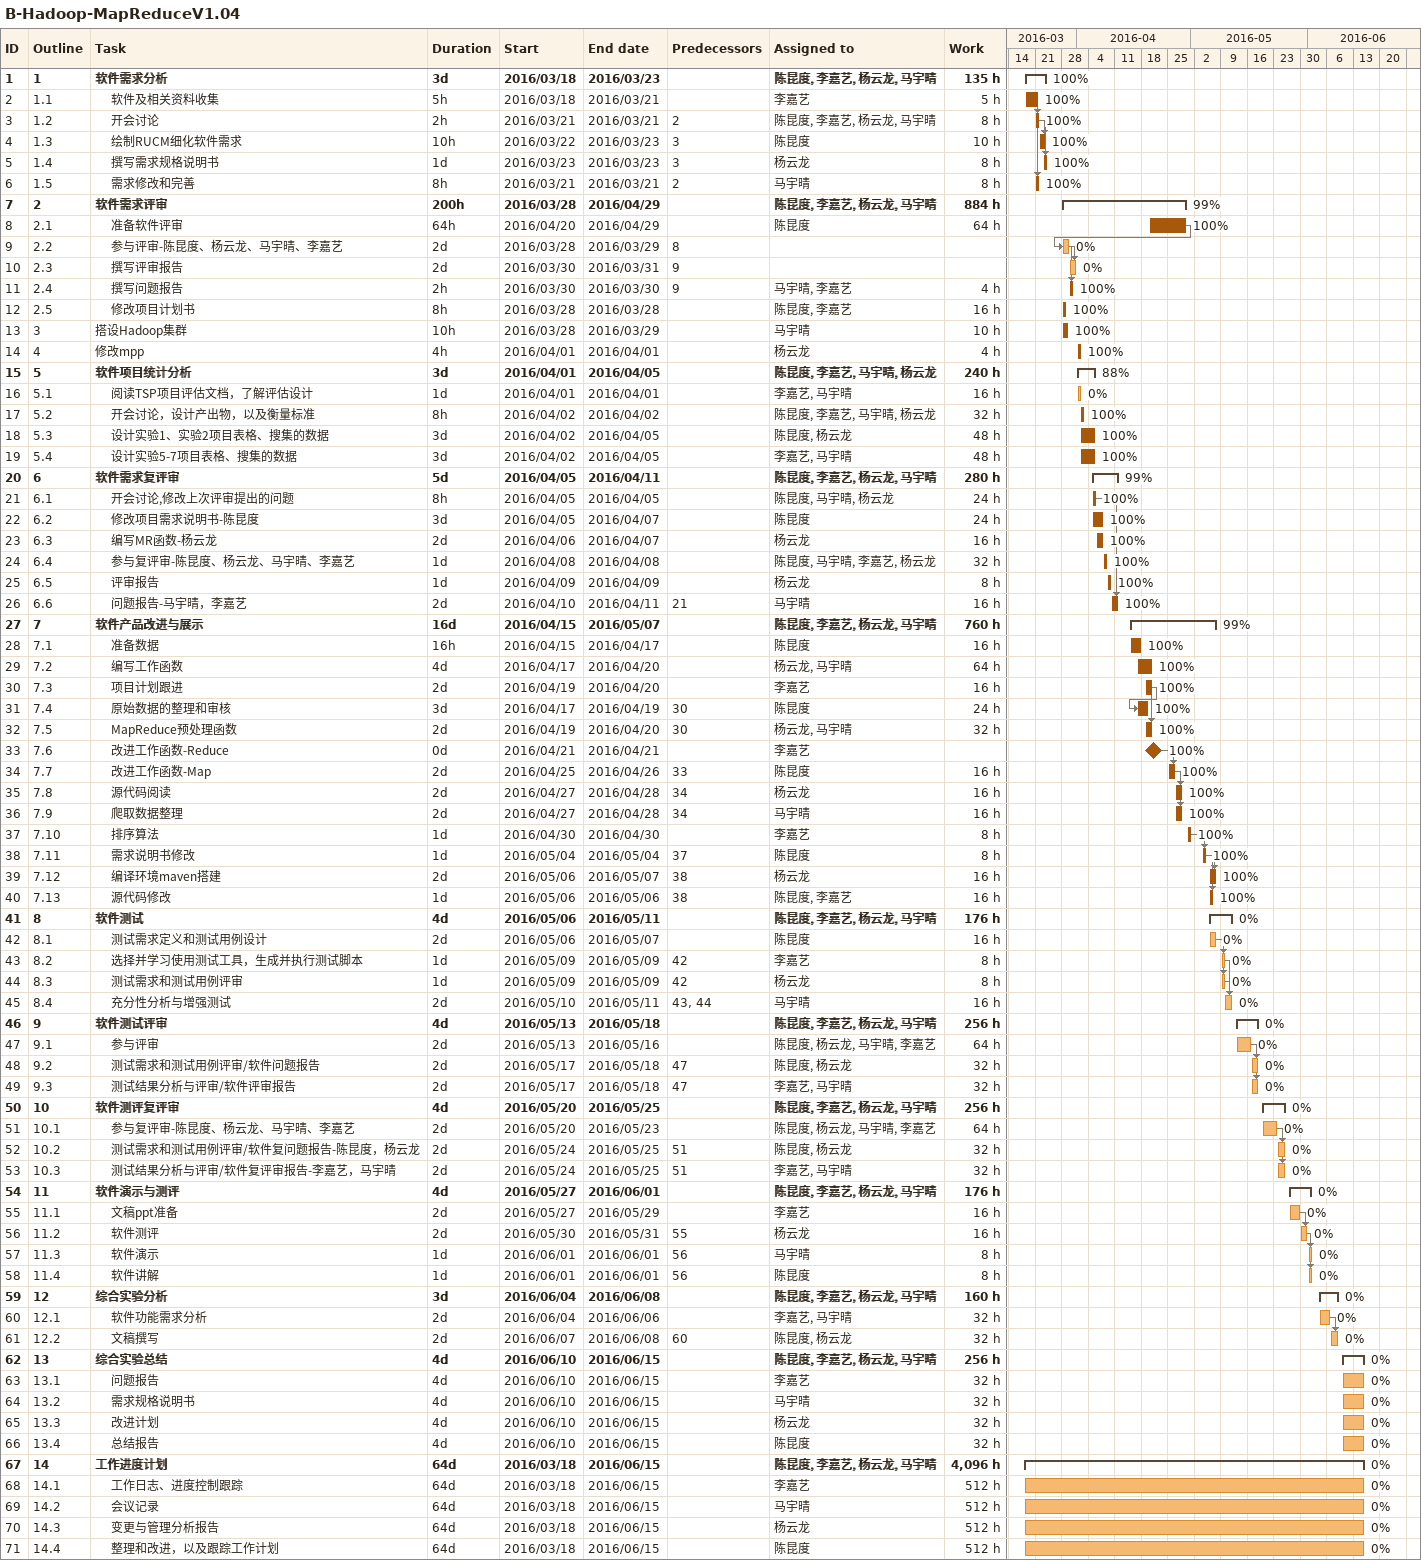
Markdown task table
B-Hadoop-MapReduceV1.04

| ID | WBS | Task | Duration | Start | Finish | Predecessors | Resources | % complete | Work (h) |
|---|---|---|---|---|---|---|---|---|---|
| 1 | 1 | **软件需求分析** | 3d | 2016-03-18 | 2016-03-23 |  | 陈昆度, 李嘉艺, 杨云龙, 马宇晴 | 100 | 135 |
| 2 | 1.1 | 软件及相关资料收集 | 5h | 2016-03-18 | 2016-03-21 |  | 李嘉艺 | 100 | 5 |
| 3 | 1.2 | 开会讨论 | 2h | 2016-03-21 | 2016-03-21 | 2 | 陈昆度, 李嘉艺, 杨云龙, 马宇晴 | 100 | 8 |
| 4 | 1.3 | 绘制RUCM细化软件需求 | 10h | 2016-03-22 | 2016-03-23 | 3 | 陈昆度 | 100 | 10 |
| 5 | 1.4 | 撰写需求规格说明书 | 1d | 2016-03-23 | 2016-03-23 | 3 | 杨云龙 | 100 | 8 |
| 6 | 1.5 | 需求修改和完善 | 8h | 2016-03-21 | 2016-03-21 | 2 | 马宇晴 | 100 | 8 |
| 7 | 2 | **软件需求评审** | 200h | 2016-03-28 | 2016-04-29 |  | 陈昆度, 李嘉艺, 杨云龙, 马宇晴 | 99 | 884 |
| 8 | 2.1 | 准备软件评审 | 64h | 2016-04-20 | 2016-04-29 |  | 陈昆度 | 100 | 64 |
| 9 | 2.2 | 参与评审-陈昆度、杨云龙、马宇晴、李嘉艺 | 2d | 2016-03-28 | 2016-03-29 | 8 |  | 0 |  |
| 10 | 2.3 | 撰写评审报告 | 2d | 2016-03-30 | 2016-03-31 | 9 |  | 0 |  |
| 11 | 2.4 | 撰写问题报告 | 2h | 2016-03-30 | 2016-03-30 | 9 | 马宇晴, 李嘉艺 | 100 | 4 |
| 12 | 2.5 | 修改项目计划书 | 8h | 2016-03-28 | 2016-03-28 |  | 陈昆度, 李嘉艺 | 100 | 16 |
| 13 | 3 | 搭设Hadoop集群 | 10h | 2016-03-28 | 2016-03-29 |  | 马宇晴 | 100 | 10 |
| 14 | 4 | 修改mpp | 4h | 2016-04-01 | 2016-04-01 |  | 杨云龙 | 100 | 4 |
| 15 | 5 | **软件项目统计分析** | 3d | 2016-04-01 | 2016-04-05 |  | 陈昆度, 李嘉艺, 马宇晴, 杨云龙 | 88 | 240 |
| 16 | 5.1 | 阅读TSP项目评估文档，了解评估设计 | 1d | 2016-04-01 | 2016-04-01 |  | 李嘉艺, 马宇晴 | 0 | 16 |
| 17 | 5.2 | 开会讨论，设计产出物，以及衡量标准 | 8h | 2016-04-02 | 2016-04-02 |  | 陈昆度, 李嘉艺, 马宇晴, 杨云龙 | 100 | 32 |
| 18 | 5.3 | 设计实验1、实验2项目表格、搜集的数据 | 3d | 2016-04-02 | 2016-04-05 |  | 陈昆度, 杨云龙 | 100 | 48 |
| 19 | 5.4 | 设计实验5-7项目表格、搜集的数据 | 3d | 2016-04-02 | 2016-04-05 |  | 李嘉艺, 马宇晴 | 100 | 48 |
| 20 | 6 | **软件需求复评审** | 5d | 2016-04-05 | 2016-04-11 |  | 陈昆度, 李嘉艺, 杨云龙, 马宇晴 | 99 | 280 |
| 21 | 6.1 | 开会讨论,修改上次评审提出的问题 | 8h | 2016-04-05 | 2016-04-05 |  | 陈昆度, 马宇晴, 杨云龙 | 100 | 24 |
| 22 | 6.2 | 修改项目需求说明书-陈昆度 | 3d | 2016-04-05 | 2016-04-07 |  | 陈昆度 | 100 | 24 |
| 23 | 6.3 | 编写MR函数-杨云龙 | 2d | 2016-04-06 | 2016-04-07 |  | 杨云龙 | 100 | 16 |
| 24 | 6.4 | 参与复评审-陈昆度、杨云龙、马宇晴、李嘉艺 | 1d | 2016-04-08 | 2016-04-08 |  | 陈昆度, 马宇晴, 李嘉艺, 杨云龙 | 100 | 32 |
| 25 | 6.5 | 评审报告 | 1d | 2016-04-09 | 2016-04-09 |  | 杨云龙 | 100 | 8 |
| 26 | 6.6 | 问题报告-马宇晴，李嘉艺 | 2d | 2016-04-10 | 2016-04-11 | 21 | 马宇晴 | 100 | 16 |
| 27 | 7 | **软件产品改进与展示** | 16d | 2016-04-15 | 2016-05-07 |  | 陈昆度, 李嘉艺, 杨云龙, 马宇晴 | 99 | 760 |
| 28 | 7.1 | 准备数据 | 16h | 2016-04-15 | 2016-04-17 |  | 陈昆度 | 100 | 16 |
| 29 | 7.2 | 编写工作函数 | 4d | 2016-04-17 | 2016-04-20 |  | 杨云龙, 马宇晴 | 100 | 64 |
| 30 | 7.3 | 项目计划跟进 | 2d | 2016-04-19 | 2016-04-20 |  | 李嘉艺 | 100 | 16 |
| 31 | 7.4 | 原始数据的整理和审核 | 3d | 2016-04-17 | 2016-04-19 | 30 | 陈昆度 | 100 | 24 |
| 32 | 7.5 | MapReduce预处理函数 | 2d | 2016-04-19 | 2016-04-20 | 30 | 杨云龙, 马宇晴 | 100 | 32 |
| 33 | 7.6 | 改进工作函数-Reduce | 0d | 2016-04-21 | 2016-04-21 |  | 李嘉艺 | 100 |  |
| 34 | 7.7 | 改进工作函数-Map | 2d | 2016-04-25 | 2016-04-26 | 33 | 陈昆度 | 100 | 16 |
| 35 | 7.8 | 源代码阅读 | 2d | 2016-04-27 | 2016-04-28 | 34 | 杨云龙 | 100 | 16 |
| 36 | 7.9 | 爬取数据整理 | 2d | 2016-04-27 | 2016-04-28 | 34 | 马宇晴 | 100 | 16 |
| 37 | 7.10 | 排序算法 | 1d | 2016-04-30 | 2016-04-30 |  | 李嘉艺 | 100 | 8 |
| 38 | 7.11 | 需求说明书修改 | 1d | 2016-05-04 | 2016-05-04 | 37 | 陈昆度 | 100 | 8 |
| 39 | 7.12 | 编译环境maven搭建 | 2d | 2016-05-06 | 2016-05-07 | 38 | 杨云龙 | 100 | 16 |
| 40 | 7.13 | 源代码修改 | 1d | 2016-05-06 | 2016-05-06 | 38 | 陈昆度, 李嘉艺 | 100 | 16 |
| 41 | 8 | **软件测试** | 4d | 2016-05-06 | 2016-05-11 |  | 陈昆度, 李嘉艺, 杨云龙, 马宇晴 | 0 | 176 |
| 42 | 8.1 | 测试需求定义和测试用例设计 | 2d | 2016-05-06 | 2016-05-07 |  | 陈昆度 | 0 | 16 |
| 43 | 8.2 | 选择并学习使用测试工具，生成并执行测试脚本 | 1d | 2016-05-09 | 2016-05-09 | 42 | 李嘉艺 | 0 | 8 |
| 44 | 8.3 | 测试需求和测试用例评审 | 1d | 2016-05-09 | 2016-05-09 | 42 | 杨云龙 | 0 | 8 |
| 45 | 8.4 | 充分性分析与增强测试 | 2d | 2016-05-10 | 2016-05-11 | 43, 44 | 马宇晴 | 0 | 16 |
| 46 | 9 | **软件测试评审** | 4d | 2016-05-13 | 2016-05-18 |  | 陈昆度, 李嘉艺, 杨云龙, 马宇晴 | 0 | 256 |
| 47 | 9.1 | 参与评审 | 2d | 2016-05-13 | 2016-05-16 |  | 陈昆度, 杨云龙, 马宇晴, 李嘉艺 | 0 | 64 |
| 48 | 9.2 | 测试需求和测试用例评审/软件问题报告 | 2d | 2016-05-17 | 2016-05-18 | 47 | 陈昆度, 杨云龙 | 0 | 32 |
| 49 | 9.3 | 测试结果分析与评审/软件评审报告 | 2d | 2016-05-17 | 2016-05-18 | 47 | 李嘉艺, 马宇晴 | 0 | 32 |
| 50 | 10 | **软件测评复评审** | 4d | 2016-05-20 | 2016-05-25 |  | 陈昆度, 李嘉艺, 杨云龙, 马宇晴 | 0 | 256 |
| 51 | 10.1 | 参与复评审-陈昆度、杨云龙、马宇晴、李嘉艺 | 2d | 2016-05-20 | 2016-05-23 |  | 陈昆度, 杨云龙, 马宇晴, 李嘉艺 | 0 | 64 |
| 52 | 10.2 | 测试需求和测试用例评审/软件复问题报告-陈昆度，杨云龙 | 2d | 2016-05-24 | 2016-05-25 | 51 | 陈昆度, 杨云龙 | 0 | 32 |
| 53 | 10.3 | 测试结果分析与评审/软件复评审报告-李嘉艺，马宇晴 | 2d | 2016-05-24 | 2016-05-25 | 51 | 李嘉艺, 马宇晴 | 0 | 32 |
| 54 | 11 | **软件演示与测评** | 4d | 2016-05-27 | 2016-06-01 |  | 陈昆度, 李嘉艺, 杨云龙, 马宇晴 | 0 | 176 |
| 55 | 11.1 | 文稿ppt准备 | 2d | 2016-05-27 | 2016-05-29 |  | 李嘉艺 | 0 | 16 |
| 56 | 11.2 | 软件测评 | 2d | 2016-05-30 | 2016-05-31 | 55 | 杨云龙 | 0 | 16 |
| 57 | 11.3 | 软件演示 | 1d | 2016-06-01 | 2016-06-01 | 56 | 马宇晴 | 0 | 8 |
| 58 | 11.4 | 软件讲解 | 1d | 2016-06-01 | 2016-06-01 | 56 | 陈昆度 | 0 | 8 |
| 59 | 12 | **综合实验分析** | 3d | 2016-06-04 | 2016-06-08 |  | 陈昆度, 李嘉艺, 杨云龙, 马宇晴 | 0 | 160 |
| 60 | 12.1 | 软件功能需求分析 | 2d | 2016-06-04 | 2016-06-06 |  | 李嘉艺, 马宇晴 | 0 | 32 |
| 61 | 12.2 | 文稿撰写 | 2d | 2016-06-07 | 2016-06-08 | 60 | 陈昆度, 杨云龙 | 0 | 32 |
| 62 | 13 | **综合实验总结** | 4d | 2016-06-10 | 2016-06-15 |  | 陈昆度, 李嘉艺, 杨云龙, 马宇晴 | 0 | 256 |
| 63 | 13.1 | 问题报告 | 4d | 2016-06-10 | 2016-06-15 |  | 李嘉艺 | 0 | 32 |
| 64 | 13.2 | 需求规格说明书 | 4d | 2016-06-10 | 2016-06-15 |  | 马宇晴 | 0 | 32 |
| 65 | 13.3 | 改进计划 | 4d | 2016-06-10 | 2016-06-15 |  | 杨云龙 | 0 | 32 |
| 66 | 13.4 | 总结报告 | 4d | 2016-06-10 | 2016-06-15 |  | 陈昆度 | 0 | 32 |
| 67 | 14 | **工作进度计划** | 64d | 2016-03-18 | 2016-06-15 |  | 陈昆度, 李嘉艺, 杨云龙, 马宇晴 | 0 | 4096 |
| 68 | 14.1 | 工作日志、进度控制跟踪 | 64d | 2016-03-18 | 2016-06-15 |  | 李嘉艺 | 0 | 512 |
| 69 | 14.2 | 会议记录 | 64d | 2016-03-18 | 2016-06-15 |  | 马宇晴 | 0 | 512 |
| 70 | 14.3 | 变更与管理分析报告 | 64d | 2016-03-18 | 2016-06-15 |  | 杨云龙 | 0 | 512 |
| 71 | 14.4 | 整理和改进，以及跟踪工作计划 | 64d | 2016-03-18 | 2016-06-15 |  | 陈昆度 | 0 | 512 |
